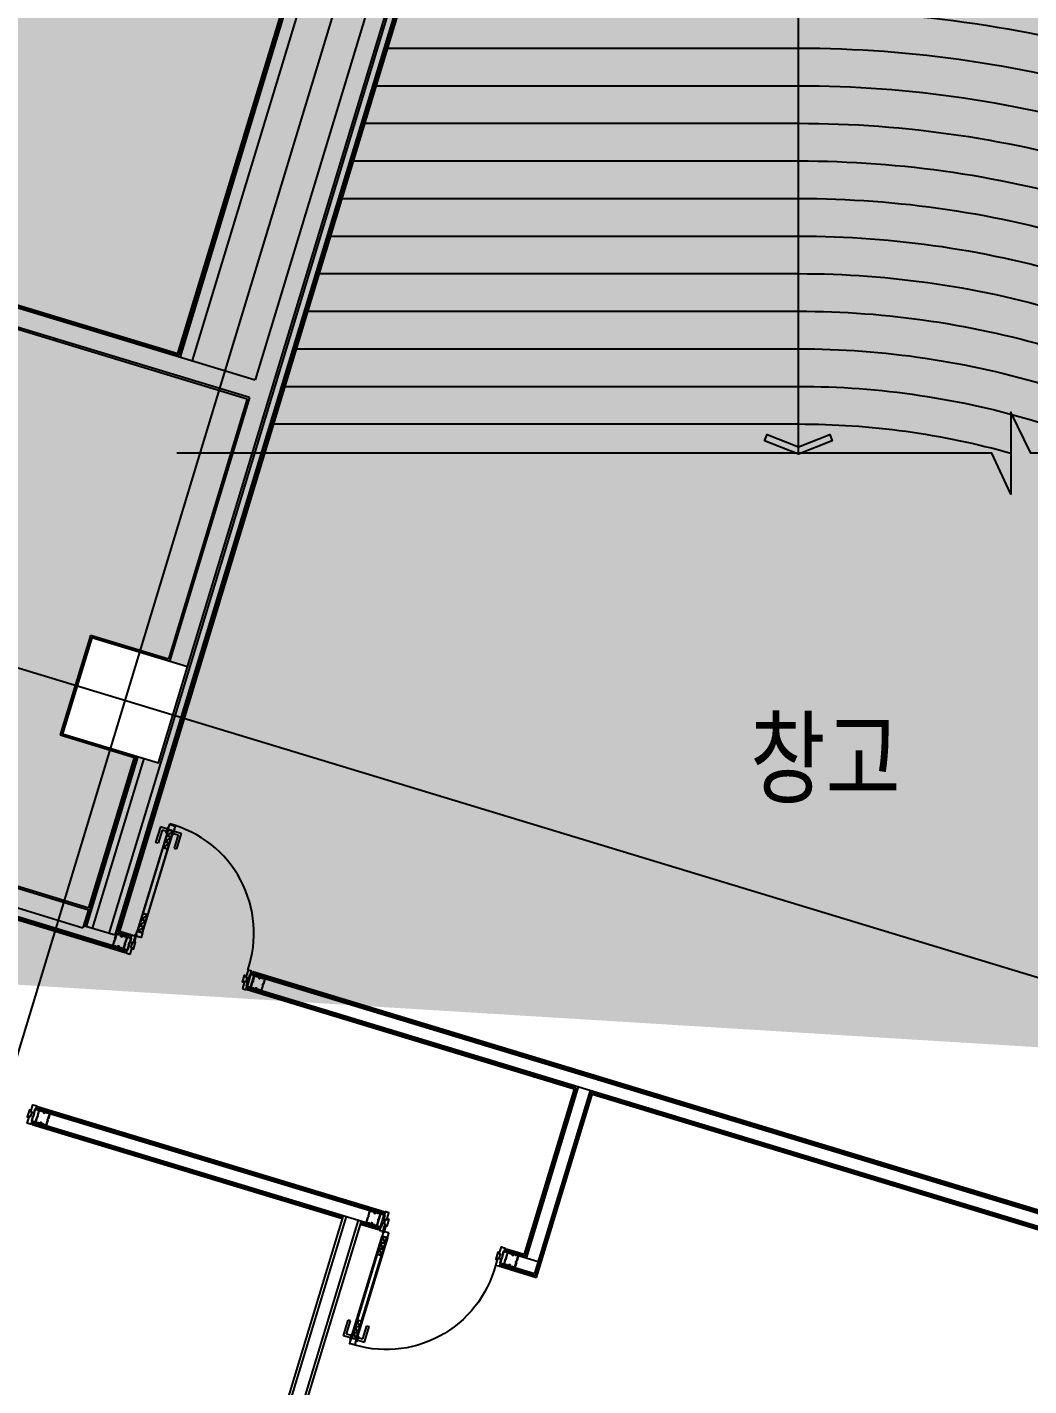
# Model space of a CAD drawing. Header units: metres. Extents: x 630750 to 860239, y 578133 to 726633.
# Drawn here: x 721694 to 729694, y 618333 to 629178 of the extents above; entities that cross this region are included whole.
import ezdxf

# ---------------------------------------------------------------- set-up
doc = ezdxf.new("R2010")
doc.units = ezdxf.units.M
doc.header["$LTSCALE"] = 300
doc.linetypes.add('업무시설_xr-base$0$CONTINOUS', pattern=[0])
for name, color, linetype in [('002mp-SYM', 3, 'Continuous'), ('A-CEN-1', 1, 'Continuous'), ('A-CON', 2, 'Continuous'), ('A-TXT', 3, 'Continuous'), ('A-WAL-BLK', 3, 'Continuous'), ('A-WAL-DW', 7, 'Continuous'), ('A-WALL-CONC', 2, 'Continuous'), ('F-DOOR_FRAME', 4, 'Continuous'), ('KUK-DOOR', 4, 'Continuous'), ('KUK-DOOR-FRAME', 4, 'Continuous'), ('KUK-DRYWALL', 4, 'Continuous'), ('KUK-F-STAIR', 4, 'Continuous'), ('KUK-WALL-DRYWALL', 4, 'Continuous'), ('KUK-석고보드', 201, 'Continuous')]:
    doc.layers.add(name, color=color, linetype=linetype)
doc.styles.add('돋움', font='')
doc.styles.get('돋움').set_extended_font_data('Dotum')

# ---------------------------------------------------------------- blocks, each defined once
blk = doc.blocks.new('con1')
at = {"layer": 'A-WALL-CONC', "linetype": '업무시설_xr-base$0$CONTINOUS'}
h = blk.add_hatch(color=253, dxfattribs=at)
h.dxf.hatch_style = 1
h.paths.add_polyline_path([(-302596, -253222), (-301896, -253222), (-301896, -253922), (-302596, -253922)])
h.paths.add_polyline_path([(-384246, -253222), (-383546, -253222), (-383546, -253922), (-384246, -253922)])
h.paths.add_polyline_path([(-335096, -253172), (-334296, -253172), (-334296, -253972), (-335096, -253972)])
h.paths.add_polyline_path([(-354896, -253172), (-354096, -253172), (-354096, -253972), (-354896, -253972)])
h.paths.add_polyline_path([(-374696, -253172), (-373896, -253172), (-373896, -253972), (-374696, -253972)])
h.paths.add_polyline_path([(-325196, -253172), (-324396, -253172), (-324396, -253972), (-325196, -253972)])
h.paths.add_polyline_path([(-364746, -253222), (-364046, -253222), (-364046, -253922), (-364746, -253922)])
h.paths.add_polyline_path([(-344946, -253222), (-344246, -253222), (-344246, -253922), (-344946, -253922)])
h.paths.add_polyline_path([(-310046, -253222), (-309346, -253222), (-309346, -253922), (-310046, -253922)])
h.paths.add_polyline_path([(-318596, -253172), (-317796, -253172), (-317796, -253972), (-318596, -253972)])
h.paths.add_polyline_path([(-384246, -310860), (-383446, -310860), (-383446, -311660), (-384246, -311660)])
h.paths.add_polyline_path([(-384246, -305472), (-383446, -305472), (-383446, -306272), (-384246, -306272)])
h.paths.add_polyline_path([(-384246, -295572), (-383446, -295572), (-383446, -296372), (-384246, -296372)])
h.paths.add_polyline_path([(-384196, -276472), (-383596, -276472), (-383596, -275872), (-384196, -275872)])
h.paths.add_polyline_path([(-384246, -285672), (-383446, -285672), (-383446, -286472), (-384246, -286472)])
h.paths.add_polyline_path([(-384296, -269172), (-383496, -269172), (-383496, -269972), (-384296, -269972)])
h.paths.add_polyline_path([(-384296, -260672), (-383496, -260672), (-383496, -261472), (-384296, -261472)])
h.paths.add_polyline_path([(-376996, -285572), (-376196, -285572), (-376196, -286372), (-376996, -286372)], flags=17)
h.paths.add_polyline_path([(-374696, -276572), (-373896, -276572), (-373896, -275772), (-374696, -275772)], flags=17)
h.paths.add_polyline_path([(-364696, -285772), (-364096, -285772), (-364096, -286372), (-364696, -286372)], flags=17)
h.paths.add_polyline_path([(-364796, -275772), (-363996, -275772), (-363996, -276572), (-364796, -276572)], flags=17)
edge = h.paths.add_edge_path(flags=16)
edge.add_arc((-376496, -295972), 450, 0, 360)
edge = h.paths.add_edge_path(flags=16)
edge.add_arc((-354496, -302572), 450, 0, 360)
edge = h.paths.add_edge_path(flags=16)
edge.add_arc((-364396, -295972), 350, 0, 360)
edge = h.paths.add_edge_path(flags=16)
edge.add_arc((-354496, -295972), 450, 0, 360)
edge = h.paths.add_edge_path(flags=16)
edge.add_arc((-344596, -302572), 350, 0, 360)
edge = h.paths.add_edge_path(flags=16)
edge.add_arc((-344596, -295972), 350, 0, 360)
edge = h.paths.add_edge_path(flags=16)
edge.add_arc((-364396, -302572), 350, 0, 360)
h.paths.add_polyline_path([(-375978, -305716), (-376744, -305483), (-376976, -306249), (-376210, -306481)], flags=17)
h.paths.add_polyline_path([(-378098, -312701), (-378863, -312469), (-379096, -313234), (-378330, -313467)], flags=16)
h.paths.add_polyline_path([(-354768, -312100), (-355533, -311867), (-355766, -312633), (-355000, -312865)], flags=17)
h.paths.add_polyline_path([(-347591, -314277), (-348357, -314045), (-348589, -314811), (-347823, -315043)], flags=17)
h.paths.add_polyline_path([(-349725, -321311), (-350491, -321078), (-350723, -321844), (-349958, -322076)], flags=17)
h.paths.add_polyline_path([(-359199, -318436), (-359964, -318204), (-360197, -318969), (-359431, -319202)], flags=17)
edge = h.paths.add_edge_path(flags=16)
edge.add_arc((-324746, -312472), 450, 0, 360)
h.paths.add_polyline_path([(-318596, -311972), (-317796, -311972), (-317796, -312972), (-318596, -312972)], flags=17)
edge = h.paths.add_edge_path(flags=16)
edge.add_arc((-335146, -312472), 350, 0, 360)
edge = h.paths.add_edge_path(flags=16)
edge.add_arc((-338617, -317419), 450, 0, 360)
h.paths.add_polyline_path([(-340252, -324185), (-341017, -323953), (-341250, -324719), (-340484, -324951)], flags=17)
edge = h.paths.add_edge_path(flags=17)
edge.add_arc((-324746, -319072), 450, 0, 360)
h.paths.add_polyline_path([(-318696, -318672), (-317696, -318672), (-317696, -319472), (-318696, -319472)], flags=17)
h.paths.add_polyline_path([(-310096, -327072), (-309296, -327072), (-309296, -327872), (-310096, -327872)])
h.paths.add_polyline_path([(-316096, -322372), (-316096, -325422), (-311308, -325422), (-311308, -325222), (-315896, -325222), (-315896, -322572), (-309696, -322572), (-309696, -325222), (-310308, -325222), (-310308, -325422), (-309496, -325422), (-309496, -322372)], flags=17)
edge = h.paths.add_edge_path(flags=17)
edge.add_arc((-324796, -327472), 400, 0, 360)
edge = h.paths.add_edge_path(flags=17)
edge.add_arc((-318196, -329272), 450, 0, 360)
h.paths.add_polyline_path([(-310096, -331472), (-309296, -331472), (-309296, -332272), (-310096, -332272)])
edge = h.paths.add_edge_path(flags=16)
edge.add_arc((-334696, -302572), 350, 0, 360)
edge = h.paths.add_edge_path(flags=17)
edge.add_arc((-334696, -286072), 350, 0, 360)
edge = h.paths.add_edge_path(flags=16)
edge.add_arc((-334696, -295972), 350, 0, 360)
edge = h.paths.add_edge_path(flags=17)
edge.add_arc((-344596, -286072), 450, 0, 360)
h.paths.add_polyline_path([(-318596, -295472), (-317796, -295472), (-317796, -296472), (-318596, -296472)], flags=17)
h.paths.add_polyline_path([(-318596, -302072), (-317796, -302072), (-317796, -303072), (-318596, -303072)], flags=17)
edge = h.paths.add_edge_path(flags=16)
edge.add_arc((-324796, -302572), 450, 0, 360)
edge = h.paths.add_edge_path(flags=16)
edge.add_arc((-324796, -295972), 450, 0, 360)
edge = h.paths.add_edge_path(flags=17)
edge.add_arc((-324796, -286072), 450, 0, 360)
edge = h.paths.add_edge_path(flags=17)
edge.add_arc((-334696, -276172), 450, 0, 360)
edge = h.paths.add_edge_path(flags=17)
edge.add_arc((-344596, -276172), 450, 0, 360)
h.paths.add_polyline_path([(-318596, -275772), (-317796, -275772), (-317796, -276572), (-318596, -276572)], flags=17)
h.paths.add_polyline_path([(-318596, -285672), (-317796, -285672), (-317796, -286472), (-318596, -286472)], flags=17)
edge = h.paths.add_edge_path(flags=17)
edge.add_arc((-324796, -276172), 450, 0, 360)
h.paths.add_polyline_path([(-364796, -260672), (-363996, -260672), (-363996, -261472), (-364796, -261472)])
h.paths.add_polyline_path([(-364796, -269172), (-363996, -269172), (-363996, -269972), (-364796, -269972)], flags=17)
h.paths.add_polyline_path([(-325196, -269172), (-324396, -269172), (-324396, -269972), (-325196, -269972)], flags=17)
h.paths.add_polyline_path([(-310846, -260722), (-310046, -260722), (-310046, -261522), (-310846, -261522)], flags=17)
h.paths.add_polyline_path([(-325196, -260672), (-324396, -260672), (-324396, -261472), (-325196, -261472)])
h.paths.add_polyline_path([(-335096, -260672), (-334296, -260672), (-334296, -261472), (-335096, -261472)])
h.paths.add_polyline_path([(-344996, -260672), (-344196, -260672), (-344196, -261472), (-344996, -261472)])
h.paths.add_polyline_path([(-354896, -260672), (-354096, -260672), (-354096, -261472), (-354896, -261472)])
h.paths.add_polyline_path([(-354896, -269172), (-354096, -269172), (-354096, -269972), (-354896, -269972)], flags=17)
h.paths.add_polyline_path([(-344996, -269172), (-344196, -269172), (-344196, -269972), (-344996, -269972)], flags=17)
h.paths.add_polyline_path([(-335096, -269172), (-334296, -269172), (-334296, -269972), (-335096, -269972)], flags=17)
h.paths.add_polyline_path([(-310146, -275772), (-309346, -275772), (-309346, -276572), (-310146, -276572)])
h.paths.add_polyline_path([(-310146, -269172), (-309346, -269172), (-309346, -269972), (-310146, -269972)])
h.paths.add_polyline_path([(-309946, -312172), (-309346, -312172), (-309346, -312772), (-309946, -312772)], flags=17)
h.paths.add_polyline_path([(-309946, -302272), (-309346, -302272), (-309346, -302872), (-309946, -302872)], flags=17)
h.paths.add_polyline_path([(-310146, -295572), (-309346, -295572), (-309346, -296372), (-310146, -296372)])
h.paths.add_polyline_path([(-310146, -285672), (-309346, -285672), (-309346, -286472), (-310146, -286472)])
h.paths.add_polyline_path([(-366407, -311180), (-366585, -311089), (-367173, -312249), (-366994, -312339)], flags=16)
h.paths.add_polyline_path([(-367582, -313499), (-367761, -313408), (-368303, -314479), (-368125, -314569)], flags=16)
h.paths.add_polyline_path([(-374501, -323407), (-375267, -323174), (-375499, -323940), (-374734, -324172)], flags=17)
h.paths.add_polyline_path([(-380817, -321490), (-381583, -321258), (-381815, -322024), (-381049, -322256)])
h.paths.add_polyline_path([(-319505, -329605), (-319563, -329797), (-318587, -330093), (-318529, -329901)], flags=17)
h.paths.add_polyline_path([(-317400, -330244), (-317458, -330435), (-316482, -330732), (-316423, -330540)], flags=17)
h.paths.add_polyline_path([(-315294, -330883), (-315352, -331074), (-314376, -331370), (-314318, -331179)], flags=17)
h.paths.add_polyline_path([(-313189, -331522), (-313247, -331713), (-312271, -332009), (-312213, -331818)], flags=17)
h.paths.add_polyline_path([(-311084, -332161), (-311142, -332352), (-310166, -332648), (-310108, -332457)], flags=17)
h.paths.add_polyline_path([(-308979, -332799), (-309037, -332991), (-308061, -333287), (-308003, -333096)])
h.paths.add_polyline_path([(-306873, -333438), (-306932, -333630), (-305955, -333926), (-305897, -333734)])
h.paths.add_polyline_path([(-321610, -328966), (-321668, -329158), (-320692, -329454), (-320634, -329263)], flags=17)
h.paths.add_polyline_path([(-304768, -334077), (-304826, -334268), (-303850, -334565), (-303792, -334373)])
h.paths.add_polyline_path([(-366380, -308837), (-366525, -309124), (-365780, -309502), (-365997, -309930), (-365819, -310020), (-365282, -308961), (-368993, -307835), (-369051, -308027), (-368955, -308056), (-369303, -309204), (-369399, -309175), (-369457, -309366), (-369362, -309396), (-371191, -315424), (-373727, -314655), (-371897, -308626), (-370414, -309076), (-370356, -308885), (-371839, -308435), (-371491, -307286), (-370008, -307736), (-369950, -307545), (-371624, -307037), (-373976, -314788), (-369001, -316298), (-368713, -315729), (-368891, -315638), (-369104, -316057), (-370999, -315482), (-368764, -308114)], flags=17)
edge = h.paths.add_edge_path()
edge.add_line((-317996, -269122), (-318196, -269122))
edge.add_line((-318196, -266622), (-317996, -266622))
edge.add_line((-318196, -265972), (-318196, -266622))
edge.add_line((-318196, -269122), (-318196, -269672))
edge.add_line((-317996, -269472), (-317996, -269122))
edge.add_line((-317996, -266622), (-317996, -265972))
edge.add_line((-317071, -260922), (-317071, -260722))
edge.add_line((-317071, -260722), (-314896, -260722))
edge.add_line((-314896, -260722), (-314896, -260922))
edge.add_line((-314896, -260922), (-317071, -260922))
edge.add_line((-318196, -265972), (-321996, -265972))
edge.add_line((-321996, -265972), (-321996, -262022))
edge.add_line((-321996, -262022), (-321796, -262022))
edge.add_line((-321796, -262022), (-321796, -262922))
edge.add_line((-321796, -262922), (-321696, -262922))
edge.add_line((-321696, -262922), (-321696, -263122))
edge.add_line((-321696, -263122), (-321796, -263122))
edge.add_line((-321796, -263122), (-321796, -265772))
edge.add_line((-321796, -265772), (-314196, -265772))
edge.add_line((-314196, -265772), (-314196, -263122))
edge.add_line((-314196, -263122), (-320696, -263122))
edge.add_line((-320696, -263122), (-320696, -262922))
edge.add_line((-320696, -262922), (-319546, -262922))
edge.add_line((-319546, -262922), (-319546, -260922))
edge.add_line((-319546, -260922), (-321796, -260922))
edge.add_line((-321796, -260922), (-321796, -261022))
edge.add_line((-321796, -261022), (-321996, -261022))
edge.add_line((-321996, -261022), (-321996, -260722))
edge.add_line((-321996, -260722), (-317771, -260722))
edge.add_line((-317771, -260722), (-317771, -260922))
edge.add_line((-317996, -269472), (-314196, -269472))
edge.add_line((-314196, -269472), (-314196, -265972))
edge.add_line((-314196, -265972), (-317996, -265972))
edge.add_line((-317771, -260922), (-319346, -260922))
edge.add_line((-319346, -260922), (-319346, -262922))
edge.add_line((-319346, -262922), (-314196, -262922))
edge.add_line((-314196, -262922), (-314196, -260722))
edge.add_line((-314196, -260722), (-313996, -260722))
edge.add_line((-313996, -260722), (-313996, -269672))
edge.add_line((-313996, -269672), (-318196, -269672))
edge.add_line((-309346, -286472), (-309346, -312772))
edge.add_line((-309546, -302872), (-309546, -312172))
edge.add_line((-309546, -296372), (-309546, -302272))
edge.add_line((-309546, -286472), (-309546, -295572))
edge.add_line((-375427, -323701), (-380977, -322017))
edge.add_line((-334860, -324841), (-335147, -325787))
edge.add_line((-334660, -325216), (-334860, -325874))
edge.add_line((-324796, -328209), (-324796, -327872))
edge.add_line((-324596, -328060), (-324596, -327819))
edge.add_line((-324796, -328209), (-322797, -328815))
edge.add_line((-322797, -328815), (-322739, -328624))
edge.add_line((-322739, -328624), (-324596, -328060))
edge.add_line((-337531, -334677), (-338201, -334474))
edge.add_line((-338201, -334474), (-338404, -335144))
edge.add_line((-338404, -335144), (-337734, -335347))
edge.add_line((-337734, -335347), (-337531, -334677))
edge = h.paths.add_edge_path()
edge.add_line((-339858, -323400), (-339800, -323209))
edge.add_line((-339800, -323209), (-337930, -317052))
edge.add_line((-337930, -317052), (-338217, -316965))
edge.add_line((-338217, -316965), (-338268, -317133))
edge.add_arc((-338617, -317419), 450, -73.1135, 39.3318, ccw=False)
edge.add_line((-338486, -317849), (-340145, -323313))
edge.add_line((-340145, -323313), (-339858, -323400))
at = {"layer": 'A-CON'}
blk.add_lwpolyline([(-349725, -321311), (-350491, -321078), (-350723, -321844), (-349958, -322076)], close=True, dxfattribs=at)
blk = doc.blocks.new('VIP화장실도어-1000')
at = {"layer": 'KUK-DOOR', "color": 1}
for p, q in [((1257083, 575369, 0), (1257118, 575419, 0)), ((1257083, 575319, 0), (1257118, 575369, 0)), ((1257083, 575269, 0), (1257118, 575319, 0)), ((1257083, 574671, 0), (1257118, 574721, 0)), ((1257083, 574621, 0), (1257118, 574671, 0)), ((1257083, 574571, 0), (1257118, 574621, 0))]:
    blk.add_line(p, q, dxfattribs=at)
at = {"layer": 'KUK-DOOR', "color": 6}
for p, q in [((1257013, 574569, 0), (1257013, 574699, 0)), ((1257033, 574699, 0), (1257013, 574699, 0)), ((1257033, 574589, 0), (1257033, 574699, 0)), ((1257168, 574589, -6433), (1257168, 574699, -6433)), ((1257168, 574699, -6433), (1257188, 574699, -6433)), ((1257188, 574569, -6433), (1257188, 574699, -6433)), ((1257073, 574569, 0), (1257013, 574569, 0)), ((1257073, 574589, 0), (1257033, 574589, 0)), ((1257073, 574604, 0), (1257073, 574553, 0)), ((1257078, 574604, 0), (1257073, 574604, 0)), ((1257073, 574553, 0), (1257078, 574553, 6433)), ((1257123, 574604, -6433), (1257128, 574604, -6433)), ((1257128, 574553, -6433), (1257123, 574553, 0)), ((1257128, 574604, -6433), (1257128, 574553, -6433)), ((1257128, 574589, -6433), (1257168, 574589, -6433)), ((1257128, 574569, -6433), (1257188, 574569, -6433))]:
    blk.add_line(p, q, dxfattribs=at)
at = {"layer": 'KUK-DOOR', "color": 8}
blk.add_line((1257083, 574721, 0), (1257118, 574721, 0), dxfattribs=at)
at = {"layer": 'KUK-DOOR', "color": 251}
for p, q in [((1257078, 574604, 0), (1257073, 574604, 0)), ((1257078, 574602, 0), (1257073, 574602, 0)), ((1257078, 574601, 0), (1257073, 574601, 0)), ((1257078, 574598, 0), (1257073, 574598, 0)), ((1257078, 574594, 0), (1257073, 574594, 0)), ((1257078, 574588, 0), (1257073, 574588, 0)), ((1257078, 574570, 0), (1257073, 574570, 0)), ((1257078, 574564, 0), (1257073, 574564, 0)), ((1257078, 574559, 0), (1257073, 574559, 0)), ((1257078, 574556, 0), (1257073, 574556, 0)), ((1257078, 574555, 0), (1257073, 574555, 0)), ((1257123, 574604, -6433), (1257128, 574604, -6433)), ((1257123, 574602, -6433), (1257128, 574602, -6433)), ((1257123, 574601, -6433), (1257128, 574601, -6433)), ((1257123, 574598, -6433), (1257128, 574598, -6433)), ((1257123, 574594, -6433), (1257128, 574594, -6433)), ((1257123, 574588, -6433), (1257128, 574588, -6433)), ((1257123, 574570, -6433), (1257128, 574570, -6433)), ((1257123, 574564, -6433), (1257128, 574564, -6433)), ((1257123, 574559, -6433), (1257128, 574559, -6433)), ((1257123, 574556, -6433), (1257128, 574556, -6433)), ((1257123, 574555, -6433), (1257128, 574555, -6433))]:
    blk.add_line(p, q, dxfattribs=at)
at = {"layer": 'KUK-DOOR', "color": 7, "elevation": 0}
for points in [[(1257123, 575419), (1257078, 575419), (1257078, 575459), (1257082, 575459), (1257082, 575459), (1257123, 575459), (1257123, 575419)], [(1257078, 575419), (1257078, 574571)], [(1257123, 574571), (1257123, 575419)], [(1257123, 574534), (1257123, 574525), (1257078, 574528), (1257078, 574571), (1257123, 574571), (1257123, 574534)]]:
    blk.add_lwpolyline(points, dxfattribs=at)
at = {"layer": 'KUK-DOOR', "color": 1, "elevation": 0}
blk.add_lwpolyline([(1257123, 575419), (1257083, 575419)], dxfattribs=at)
for points in [[(1257083, 575369), (1257083, 575419), (1257118, 575419), (1257118, 575369)], [(1257083, 575319), (1257083, 575369), (1257118, 575369), (1257118, 575319)], [(1257083, 575269), (1257083, 575319), (1257118, 575319), (1257118, 575269)], [(1257083, 574721), (1257083, 575269), (1257118, 575269), (1257118, 574721)], [(1257083, 574671), (1257083, 574721), (1257118, 574721), (1257118, 574671)], [(1257083, 574621), (1257083, 574671), (1257118, 574671), (1257118, 574621)], [(1257083, 574571), (1257083, 574621), (1257118, 574621), (1257118, 574571)]]:
    blk.add_lwpolyline(points, close=True, dxfattribs=at)
at = {"layer": 'KUK-DOOR', "color": 1}
blk.add_arc((1257089, 575425, 0), 901, 177.8483, 272.1517, dxfattribs=at)
blk = doc.blocks.new('힌지')
at = {"layer": 'F-DOOR_FRAME', "color": 175}
for p, q in [((444294, 289040, 0), (444262, 289040, 0)), ((444294, 289040, 0), (444262, 289040, 0)), ((444278, 289049, 0), (444278, 289021, 0))]:
    blk.add_line(p, q, dxfattribs=at)
at = {"layer": 'F-DOOR_FRAME', "color": 175, "elevation": 0}
for points in [[(444276, 289042), (444276, 289077), (444273, 289077), (444273, 289042), (444271, 289035, -0.190658), (444275, 289039)], [(444282, 289042), (444282, 289077), (444279, 289077), (444279, 289042), (444280, 289039, -0.190658), (444285, 289035)]]:
    blk.add_lwpolyline(points, format="xyb", close=True, dxfattribs=at)
at = {"layer": 'F-DOOR_FRAME', "color": 175}
blk.add_circle((444278, 289035, 0), 8, dxfattribs=at)

msp = doc.modelspace()

# ---------------------------------------------------------------- hatches: boundary and pattern name
at = {"layer": 'KUK-F-STAIR'}
msp.add_hatch(color=7, dxfattribs=at).paths.add_polyline_path([(727583.7, 625876.6), (727603.7, 625926.7), (727853.7, 625826.7), (728103.6, 625926.7), (728123.7, 625876.6), (727853.7, 625768.6)])

# ---------------------------------------------------------------- linework, layer by layer
at = {"layer": '002mp-SYM', "color": 7}
for points in [[(736817.6, 625777.4), (729708.4, 625777.4), (729550.8, 626105.9), (729550.8, 625449.1), (729397.5, 625777.4), (722890.4, 625777.4)], [(736817.5, 625777.5), (729708.4, 625777.5), (729550.7, 626105.9), (729550.7, 625449.1), (729397.5, 625777.5), (722890.4, 625777.5)]]:
    msp.add_lwpolyline(points, dxfattribs=at)
at = {"layer": 'A-CEN-1', "linetype": 'Continuous'}
for p, q in [((686992.6, 634572.3), (739605.4, 618607.4)), ((716494.5, 604092.7), (725174.5, 632698.1))]:
    msp.add_line(p, q, dxfattribs=at)
at = {"layer": 'A-CON'}
msp.add_lwpolyline([(722975, 624071.8), (722209.4, 624304), (721977.1, 623538.5), (722742.7, 623306.2)], close=True, dxfattribs=at)
at = {"layer": 'A-WAL-BLK'}
for p, q in [((722975, 624071.7), (724876.9, 630339.5)), ((724733.3, 630383.1), (723513.8, 626364.1)), ((719567.5, 627561.5), (723513.8, 626364.1)), ((723470.2, 626220.5), (719667.5, 627374.4)), ((723470.2, 626220.5), (722831.4, 624115.3)), ((719619.8, 622912.6), (722183, 622133.3)), ((719576.3, 622769.1), (722139.4, 621989.8)), ((722183, 622133.3), (722139.4, 621989.8))]:
    msp.add_line(p, q, dxfattribs=at)
msp.add_lwpolyline([(722975, 624071.7), (724876.9, 630339.5)], dxfattribs=at)
at = {"layer": 'A-WAL-DW', "color": 9}
for p, q in [((722690.3, 614651.4), (724219.7, 619691.6)), ((722716.4, 614651.4), (724243.6, 619684.3)), ((722820.9, 614651.4), (724339.3, 619655.3)), ((722847.1, 614651.4), (724363.3, 619648))]:
    msp.add_line(p, q, dxfattribs=at)
at = {"layer": 'KUK-DOOR-FRAME', "elevation": 0}
for points in [[(722513.8, 621777), (722513.8, 621777), (722513.8, 621777), (722513.8, 621777), (722513.8, 621777), (722490.8, 621783.9), (722485.1, 621785.7), (722486.1, 621789), (722493.8, 621814.4), (722498.6, 621812.9), (722508.7, 621846.4), (722503.9, 621847.9), (722510.9, 621870.8), (722515.7, 621869.4), (722525.9, 621902.9), (722521.1, 621904.3), (722529.8, 621933), (722535.5, 621931.3), (722535.5, 621931.3), (722558.5, 621924.3), (722541.6, 621868.8), (722532.1, 621871.7), (722521, 621835.4), (722530.6, 621832.5), (722513.8, 621777)], [(723413.3, 621504), (723413.3, 621504), (723413.3, 621504), (723413.3, 621504), (723413.3, 621504), (723436.2, 621497.1), (723442, 621495.3), (723443, 621498.7), (723450.7, 621524), (723445.9, 621525.5), (723456.1, 621559), (723460.9, 621557.5), (723467.8, 621580.5), (723463, 621581.9), (723473.2, 621615.4), (723478, 621614), (723486.7, 621642.7), (723481, 621644.4), (723481, 621644.4), (723458, 621651.4), (723441.1, 621595.9), (723450.7, 621593), (723439.7, 621556.6), (723430.1, 621559.5), (723413.3, 621504)]]:
    msp.add_lwpolyline(points, dxfattribs=at)
at = {"layer": 'KUK-DOOR-FRAME', "extrusion": (-5.24616e-10, -1.72897e-09, 1), "elevation": 0}
for points in [[(722521, 621835.4), (722530.6, 621832.5), (722527.7, 621822.9), (722542.1, 621818.5), (722558.9, 621874), (722544.5, 621878.4), (722541.6, 621868.8), (722532.1, 621871.7), (722521, 621835.4)], [(723439.7, 621556.6), (723430.1, 621559.5), (723427.2, 621550), (723412.9, 621554.3), (723429.7, 621609.8), (723444, 621605.5), (723441.1, 621595.9), (723450.7, 621593), (723439.7, 621556.6)]]:
    msp.add_lwpolyline(points, dxfattribs=at)
at = {"layer": 'KUK-DOOR-FRAME', "extrusion": (5.24616e-10, 1.72897e-09, 1), "elevation": 0}
for points in [[(721732.6, 620518.4), (721723.1, 620521.3), (721726, 620530.9), (721711.6, 620535.2), (721694.8, 620479.7), (721709.1, 620475.4), (721712, 620484.9), (721721.6, 620482), (721732.6, 620518.4)], [(724555.5, 619661.8), (724565.1, 619658.9), (724568, 619668.5), (724582.4, 619664.1), (724565.5, 619608.6), (724551.2, 619613), (724554.1, 619622.5), (724544.5, 619625.4), (724555.5, 619661.8)], [(725474.2, 619383), (725464.6, 619386), (725467.5, 619395.5), (725453.2, 619399.9), (725436.3, 619344.4), (725450.7, 619340), (725453.6, 619349.6), (725463.1, 619346.7), (725474.2, 619383)]]:
    msp.add_lwpolyline(points, dxfattribs=at)
at = {"layer": 'KUK-DOOR-FRAME'}
for points in [[(721739.9, 620576.8), (721739.9, 620576.8), (721739.9, 620576.8), (721739.9, 620576.8), (721739.9, 620576.8), (721762.9, 620569.8), (721768.6, 620568.1), (721767.6, 620564.7), (721759.9, 620539.4), (721755.1, 620540.8), (721745, 620507.3), (721749.7, 620505.9), (721742.8, 620482.9), (721738, 620484.4), (721727.8, 620450.9), (721732.6, 620449.4), (721723.9, 620420.7), (721718.2, 620422.5), (721718.2, 620422.5), (721695.2, 620429.4), (721712, 620484.9), (721721.6, 620482), (721732.6, 620518.4), (721723.1, 620521.3), (721739.9, 620576.8)], [(724581.9, 619714.4), (724581.9, 619714.4), (724581.9, 619714.4), (724581.9, 619714.4), (724581.9, 619714.4), (724559, 619721.4), (724553.2, 619723.1), (724552.2, 619719.8), (724544.5, 619694.4), (724549.3, 619692.9), (724539.1, 619659.4), (724534.4, 619660.9), (724527.4, 619637.9), (724532.2, 619636.5), (724522, 619603), (724517.2, 619604.4), (724508.5, 619575.7), (724514.3, 619574), (724514.3, 619574), (724537.2, 619567), (724554.1, 619622.5), (724544.5, 619625.4), (724555.5, 619661.8), (724565.1, 619658.9), (724581.9, 619714.4)], [(725481.4, 619441.5), (725481.4, 619441.5), (725481.4, 619441.5), (725481.4, 619441.5), (725481.4, 619441.5), (725504.4, 619434.5), (725510.2, 619432.7), (725509.1, 619429.4), (725501.4, 619404), (725496.7, 619405.5), (725486.5, 619372), (725491.3, 619370.5), (725484.3, 619347.6), (725479.5, 619349), (725469.4, 619315.5), (725474.2, 619314.1), (725465.4, 619285.4), (725459.7, 619287.1), (725459.7, 619287.1), (725436.7, 619294.1), (725453.6, 619349.6), (725463.1, 619346.7), (725474.2, 619383), (725464.6, 619386), (725481.4, 619441.5)]]:
    msp.add_lwpolyline(points, dxfattribs=at)
at = {"layer": 'KUK-DRYWALL'}
for p, q in [((722397.9, 621929.1), (725212.5, 631204.4)), ((722350.1, 621943.6), (725135.6, 631123.2)), ((724114.9, 630497.6), (722915.7, 626545.5)), ((724210.6, 630468.6), (723011.4, 626516.5)), ((722168.3, 621998.8), (722580, 623355.6)), ((722216.1, 621984.2), (722627.9, 623341.1)), ((721760.8, 620542.2), (724545.4, 619697.3)), ((721731.7, 620446.6), (724516.4, 619601.6)), ((725502.3, 619406.9), (725775, 619324.2)), ((725473.3, 619311.2), (725746, 619228.5))]:
    msp.add_line(p, q, dxfattribs=at)
for points in [[(722492.9, 621811.5), (719508.2, 622717)], [(722397.9, 621929.1), (722144.4, 622006)]]:
    msp.add_lwpolyline(points, dxfattribs=at)
at = {"layer": 'KUK-DRYWALL', "color": 8, "elevation": 0}
for points in [[(722423.1, 621843.1), (722424, 621842.9), (722421.1, 621833.3), (722402, 621839.1, 1), (722397.2, 621840.5), (722378.1, 621846.4), (722390.7, 621888, 0.5899975), (722394.5, 621900.4), (722407.1, 621942), (722426.2, 621936.2, 1), (722431, 621934.8), (722450.2, 621929), (722447.3, 621919.4), (722442.5, 621920.9), (722442.8, 621921.8), (722446.6, 621920.7), (722448.9, 621928.3), (722431.6, 621933.6, -0.745356), (722425.1, 621935.5), (722407.8, 621940.8), (722395.6, 621900.7, -0.5427831), (722391.5, 621887.2), (722379.3, 621847), (722396.7, 621841.8, -0.745356), (722403.1, 621839.8), (722420.5, 621834.5), (722422.8, 621842.2), (722419, 621843.4), (722419.3, 621844.3), (722424, 621842.9)], [(722425, 621842.6), (722424, 621842.9), (722421.1, 621833.3), (722440.3, 621827.5, -1), (722445.1, 621826), (722464.2, 621820.2), (722476.8, 621861.8, -0.5899975), (722480.6, 621874.3), (722493.2, 621915.9), (722474.1, 621921.7, -1), (722469.3, 621923.2), (722450.2, 621929), (722447.3, 621919.4), (722452.1, 621918), (722452.3, 621918.9), (722448.5, 621920.1), (722450.8, 621927.7), (722468.2, 621922.5, 0.745356), (722474.6, 621920.5), (722492, 621915.2), (722479.8, 621875.1, 0.5427831), (722475.7, 621861.6), (722463.5, 621821.5), (722446.2, 621826.7, 0.745356), (722439.7, 621828.7), (722422.4, 621834), (722424.7, 621841.6), (722428.5, 621840.5), (722428.8, 621841.4), (722424, 621842.9)], [(723523.5, 621509.2), (723524.5, 621508.9), (723521.6, 621499.4), (723502.4, 621505.2, 1), (723497.7, 621506.6), (723478.5, 621512.4), (723491.2, 621554.1, 0.5899975), (723494.9, 621566.5), (723507.6, 621608.1), (723526.7, 621602.3, 1), (723531.5, 621600.9), (723550.6, 621595.1), (723547.7, 621585.5), (723542.9, 621586.9), (723543.2, 621587.9), (723547.1, 621586.7), (723549.4, 621594.4), (723532, 621599.7, -0.745356), (723525.6, 621601.6), (723508.2, 621606.9), (723496.1, 621566.8, -0.5427831), (723491.9, 621553.2), (723479.8, 621513.1), (723497.1, 621507.8, -0.745356), (723503.6, 621505.9), (723520.9, 621500.6), (723523.2, 621508.3), (723519.4, 621509.4), (723519.7, 621510.4), (723524.5, 621508.9)], [(723525.4, 621508.7), (723524.5, 621508.9), (723521.6, 621499.4), (723540.7, 621493.6, -1), (723545.5, 621492.1), (723564.6, 621486.3), (723577.3, 621527.9, -0.5899975), (723581.1, 621540.4), (723593.7, 621582), (723574.5, 621587.8, -1), (723569.8, 621589.3), (723550.6, 621595.1), (723547.7, 621585.5), (723552.5, 621584), (723552.8, 621585), (723549, 621586.2), (723551.3, 621593.8), (723568.7, 621588.5, 0.745356), (723575.1, 621586.6), (723592.4, 621581.3), (723580.3, 621541.2, 0.5427831), (723576.2, 621527.7), (723564, 621487.6), (723546.6, 621492.8, 0.745356), (723540.2, 621494.8), (723522.8, 621500), (723525.2, 621507.7), (723529, 621506.5), (723529.3, 621507.5), (723524.5, 621508.9)]]:
    msp.add_lwpolyline(points, format="xyb", dxfattribs=at)
at = {"layer": 'KUK-DRYWALL', "elevation": 0}
for points in [[(731784.7, 619096.6), (723478.9, 621616.8)], [(731755.7, 619000.9), (723449.8, 621521.1)]]:
    msp.add_lwpolyline(points, dxfattribs=at)
at = {"layer": 'KUK-DRYWALL', "color": 8}
for points in [[(721828.7, 620511.2), (721829.6, 620510.9), (721832.5, 620520.5), (721813.4, 620526.3, -1), (721808.6, 620527.7), (721789.5, 620533.5), (721776.9, 620491.9, -0.5899975), (721773.1, 620479.5), (721760.5, 620437.8), (721779.6, 620432, -1), (721784.4, 620430.6), (721803.5, 620424.8), (721806.4, 620434.3), (721801.6, 620435.8), (721801.3, 620434.8), (721805.2, 620433.7), (721802.8, 620426), (721785.5, 620431.3, 0.745356), (721779.1, 620433.2), (721761.7, 620438.5), (721773.9, 620478.6, 0.5427831), (721778, 620492.2), (721790.2, 620532.3), (721807.5, 620527, 0.745356), (721813.9, 620525.1), (721831.3, 620519.8), (721829, 620512.1), (721825.1, 620513.3), (721824.9, 620512.4), (721829.6, 620510.9)], [(721830.6, 620510.6), (721829.6, 620510.9), (721832.5, 620520.5), (721851.7, 620514.7, 1), (721856.5, 620513.2), (721875.6, 620507.4), (721863, 620465.8, 0.5899975), (721859.2, 620453.3), (721846.6, 620411.7), (721827.4, 620417.5, 1), (721822.6, 620419), (721803.5, 620424.8), (721806.4, 620434.3), (721811.2, 620432.9), (721810.9, 620431.9), (721807.1, 620433.1), (721804.8, 620425.4), (721822.1, 620420.2, -0.745356), (721828.5, 620418.2), (721845.9, 620413), (721858.1, 620453.1, -0.5427831), (721862.2, 620466.6), (721874.4, 620506.7), (721857, 620512, -0.745356), (721850.6, 620514), (721833.2, 620519.2), (721830.9, 620511.6), (721834.7, 620510.4), (721834.4, 620509.4), (721829.6, 620510.9)], [(724469.8, 619709.8), (724470.7, 619709.5), (724473.6, 619719), (724454.5, 619724.8, -1), (724449.7, 619726.3), (724430.6, 619732.1), (724417.9, 619690.5, -0.5899975), (724414.2, 619678), (724401.5, 619636.4), (724420.7, 619630.6, -1), (724425.5, 619629.2), (724444.6, 619623.3), (724447.5, 619632.9), (724442.7, 619634.4), (724442.4, 619633.4), (724446.2, 619632.3), (724443.9, 619624.6), (724426.6, 619629.9, 0.745356), (724420.1, 619631.8), (724402.8, 619637.1), (724415, 619677.2, 0.5427831), (724419.1, 619690.7), (724431.2, 619730.9), (724448.6, 619725.6, 0.745356), (724455, 619723.6), (724472.4, 619718.4), (724470.1, 619710.7), (724466.2, 619711.9), (724465.9, 619710.9), (724470.7, 619709.5)], [(724471.7, 619709.2), (724470.7, 619709.5), (724473.6, 619719), (724492.8, 619713.2, 1), (724497.6, 619711.8), (724516.7, 619706), (724504.1, 619664.3, 0.5899975), (724500.3, 619651.9), (724487.7, 619610.3), (724468.5, 619616.1, 1), (724463.7, 619617.5), (724444.6, 619623.3), (724447.5, 619632.9), (724452.3, 619631.5), (724452, 619630.5), (724448.2, 619631.7), (724445.8, 619624), (724463.2, 619618.7, -0.745356), (724469.6, 619616.8), (724487, 619611.5), (724499.2, 619651.7, -0.5427831), (724503.3, 619665.2), (724515.4, 619705.3), (724498.1, 619710.6, -0.745356), (724491.7, 619712.5), (724474.3, 619717.8), (724472, 619710.1), (724475.8, 619709), (724475.5, 619708), (724470.7, 619709.5)], [(725570.2, 619375.9), (725571.2, 619375.6), (725574.1, 619385.1), (725554.9, 619390.9, -1), (725550.2, 619392.4), (725531, 619398.2), (725518.4, 619356.6, -0.5899975), (725514.6, 619344.1), (725502, 619302.5), (725521.1, 619296.7, -1), (725525.9, 619295.2), (725545, 619289.4), (725548, 619299), (725543.2, 619300.5), (725542.9, 619299.5), (725546.7, 619298.3), (725544.4, 619290.7), (725527, 619296, 0.745356), (725520.6, 619297.9), (725503.2, 619303.2), (725515.4, 619343.3, 0.5427831), (725519.5, 619356.8), (725531.7, 619396.9), (725549.1, 619391.7, 0.745356), (725555.5, 619389.7), (725572.8, 619384.5), (725570.5, 619376.8), (725566.7, 619378), (725566.4, 619377), (725571.2, 619375.6)], [(725572.1, 619375.3), (725571.2, 619375.6), (725574.1, 619385.1), (725593.2, 619379.3, 1), (725598, 619377.9), (725617.1, 619372.1), (725604.5, 619330.4, 0.5899975), (725600.7, 619318), (725588.1, 619276.4), (725569, 619282.2, 1), (725564.2, 619283.6), (725545, 619289.4), (725548, 619299), (725552.7, 619297.6), (725552.4, 619296.6), (725548.6, 619297.8), (725546.3, 619290.1), (725563.7, 619284.8, -0.745356), (725570.1, 619282.9), (725587.4, 619277.6), (725599.6, 619317.7, -0.5427831), (725603.7, 619331.3), (725615.9, 619371.4), (725598.5, 619376.7, -0.745356), (725592.1, 619378.6), (725574.8, 619383.9), (725572.4, 619376.2), (725576.3, 619375.1), (725576, 619374.1), (725571.2, 619375.6)]]:
    msp.add_lwpolyline(points, format="xyb", dxfattribs=at)
at = {"layer": 'KUK-F-STAIR', "color": 7}
msp.add_line((727853.7, 625777.5), (727853.7, 629610.4), dxfattribs=at)
at = {"layer": 'KUK-F-STAIR', "color": 8, "ltscale": 3}
for points in [[(724669.1, 629310.4), (727853.7, 629310.4, -0.0738338), (730643, 628896.3), (731630.1, 628596.5)], [(724578.1, 629010.4), (727853.7, 629010.4, -0.0738338), (730555.8, 628609.2), (731542.9, 628309.5)], [(724487, 628710.4), (727853.7, 628710.4, -0.0738338), (730468.6, 628322.1), (731455.8, 628022.4)], [(724396, 628410.4), (727853.7, 628410.4, -0.0738338), (730381.5, 628035.1), (731440.4, 627713.6)], [(724305, 628110.4), (727853.7, 628110.4, -0.0738338), (730294.3, 627748), (731496.7, 627382.9)], [(724213.9, 627810.4), (727853.7, 627810.4, -0.0738338), (730207.1, 627461), (731409.6, 627095.9)], [(724122.9, 627510.4), (727853.7, 627510.4, -0.0738338), (730120, 627173.9), (731322.4, 626808.8)], [(724031.9, 627210.4), (727853.7, 627210.4, -0.0738338), (730032.8, 626886.9), (731235.2, 626521.7)], [(723940.8, 626910.4), (727853.7, 626910.4, -0.0738338), (729945.6, 626599.8), (731148.1, 626234.7)], [(723849.8, 626610.4), (727853.7, 626610.4, -0.0738338), (729858.5, 626312.7), (731060.9, 625947.6)], [(723758.8, 626310.4), (727853.7, 626310.4, -0.0738338), (729771.3, 626025.7), (730543.1, 625791.3)], [(723667.7, 626010.4), (727853.7, 626010.4, -0.0682918), (729550.8, 625777.5, -0.0682918)]]:
    msp.add_lwpolyline(points, format="xyb", dxfattribs=at)
at = {"layer": 'KUK-F-STAIR', "color": 7}
msp.add_lwpolyline([(727583.7, 625876.6), (727603.7, 625926.7), (727853.7, 625826.7), (728103.6, 625926.7), (728123.7, 625876.6), (727853.7, 625768.6)], close=True, dxfattribs=at)
at = {"layer": 'KUK-WALL-DRYWALL'}
for p, q in [((726093.8, 620718.9), (725679.3, 619353.2)), ((726189.4, 620689.9), (725746, 619228.5))]:
    msp.add_line(p, q, dxfattribs=at)
at = {"layer": 'KUK-석고보드', "ltscale": 10}
for p, q in [((722417.9, 621951.8), (725228, 631212.7)), ((722433.5, 621960.2), (725243.7, 631221)), ((722897.6, 626571.9), (724083.8, 630480.9)), ((724099.3, 630489.3), (722906.7, 626558.7)), ((719482.4, 627608.2), (722897.6, 626571.9)), ((719491.4, 627595.1), (722906.7, 626558.7)), ((719677.5, 627355.7), (723451.5, 626210.5)), ((723451.5, 626210.5), (722821.4, 624134)), ((722199.4, 624322.8), (721958.4, 623528.5)), ((722821.4, 624134), (722199.4, 624322.8)), ((721958.4, 623528.5), (722551.7, 623348.5)), ((722156.3, 622002.4), (722568.1, 623359.2)), ((722187.4, 622147.7), (722551.7, 623348.5)), ((719576.3, 622941.5), (722187.4, 622147.7)), ((722489.3, 621799.6), (719504.6, 622705.1, 0)), ((722476.1, 621790.5), (719510.5, 622690.2, 0)), ((722525.6, 621919.2), (722417.9, 621951.8)), ((722519.6, 621934), (722433.5, 621960.2)), ((722519.6, 621934), (722516, 621922.1)), ((722476.1, 621790.5), (722479.7, 621802.5)), ((723442.6, 621497.2), (723486.1, 621640.8)), ((731764.4, 619115.8), (723482.5, 621628.8)), ((723492.1, 621625.9), (723495.7, 621637.9)), ((731768.1, 619127.7), (723495.7, 621637.9)), ((726078.2, 620710.6), (723446.2, 621509.2)), ((723452.1, 621494.3), (723455.8, 621506.3)), ((726062.6, 620702.3), (723452.1, 621494.3)), ((726062.6, 620702.3), (725662.7, 619384.4)), ((725671, 619368.8), (726078.2, 620710.6)), ((726197.8, 620674.3), (725754.3, 619212.9)), ((725762.7, 619197.3), (726206.1, 620658.7)), ((731728.2, 618996.2), (726197.8, 620674.3)), ((731724.5, 618984.2), (726206.1, 620658.7)), ((721764.4, 620554.2), (724549, 619709.2)), ((721777.6, 620563.3), (721774, 620551.3)), ((721777.6, 620563.3), (724543.1, 619724.1)), ((721728.1, 620434.6), (724216.1, 619679.6)), ((721737.7, 620431.7), (721734.1, 620419.7)), ((721734.1, 620419.7), (724212.5, 619667.7)), ((724552.7, 619721.2), (724509.1, 619577.6)), ((724543.1, 619724.1), (724539.5, 619712.1)), ((724356, 619624.1), (724499.5, 619580.6)), ((724359.6, 619636.1), (724512.7, 619589.6)), ((724503.2, 619592.5), (724499.5, 619580.6)), ((725505.9, 619418.9), (725671, 619368.8)), ((725519.1, 619427.9), (725515.5, 619416)), ((725519.1, 619427.9), (725662.7, 619384.4)), ((725469.6, 619299.3), (725754.3, 619212.9)), ((725479.2, 619296.4), (725475.6, 619284.4)), ((725475.6, 619284.4), (725762.7, 619197.3))]:
    msp.add_line(p, q, dxfattribs=at)
at = {"layer": 'KUK-석고보드', "color": 35, "ltscale": 10, "elevation": 0}
for points in [[(722521.9, 621907.2), (722492.9, 621811.5), (722464.2, 621820.2), (722493.2, 621915.9)], [(723478.9, 621616.8), (723449.8, 621521.1), (723478.5, 621512.4), (723507.6, 621608.1)]]:
    msp.add_lwpolyline(points, close=True, dxfattribs=at)
at = {"layer": 'KUK-석고보드', "color": 35, "ltscale": 10}
for points in [[(721731.7, 620446.6), (721760.8, 620542.2), (721789.5, 620533.5), (721760.5, 620437.8)], [(724516.4, 619601.6), (724545.4, 619697.3), (724516.7, 619706), (724487.7, 619610.3)], [(725473.3, 619311.2), (725502.3, 619406.9), (725531, 619398.2), (725502, 619302.5)]]:
    msp.add_lwpolyline(points, close=True, dxfattribs=at)

# ---------------------------------------------------------------- block references
at = {"layer": 'A-CON'}
msp.add_blockref('con1', (1072700.2, 945382.4), dxfattribs=at)
at = {"layer": 'KUK-DOOR', "color": 7, "rotation": 163.1207787921931}
msp.add_blockref('VIP화장실도어-1000', (2092613.7, 807579), dxfattribs=at)
at = {"layer": 'KUK-DOOR', "color": 6, "linetype": 'ByBlock', "rotation": 163.1207787921931}
msp.add_blockref('힌지', (1231622.2, 769512.5), dxfattribs=at)
at = {"layer": 'KUK-DOOR', "color": 7, "xscale": -1, "rotation": 343.1192265266032}
msp.add_blockref('VIP화장실도어-1000', (1760392.6, -296141.8), dxfattribs=at)
at = {"layer": 'KUK-DOOR', "color": 6, "linetype": 'ByBlock', "xscale": -1, "rotation": 343.1192265266032}
msp.add_blockref('힌지', (1065741.9, 213971.7), dxfattribs=at)

# ---------------------------------------------------------------- texts
at = {"layer": 'A-TXT', "style": '돋움', "width": 0.8}
msp.add_text('창고', height=600, rotation=360, dxfattribs=at).set_placement((727466.7, 623045.6, 0))

doc.saveas('drawing.dxf')
